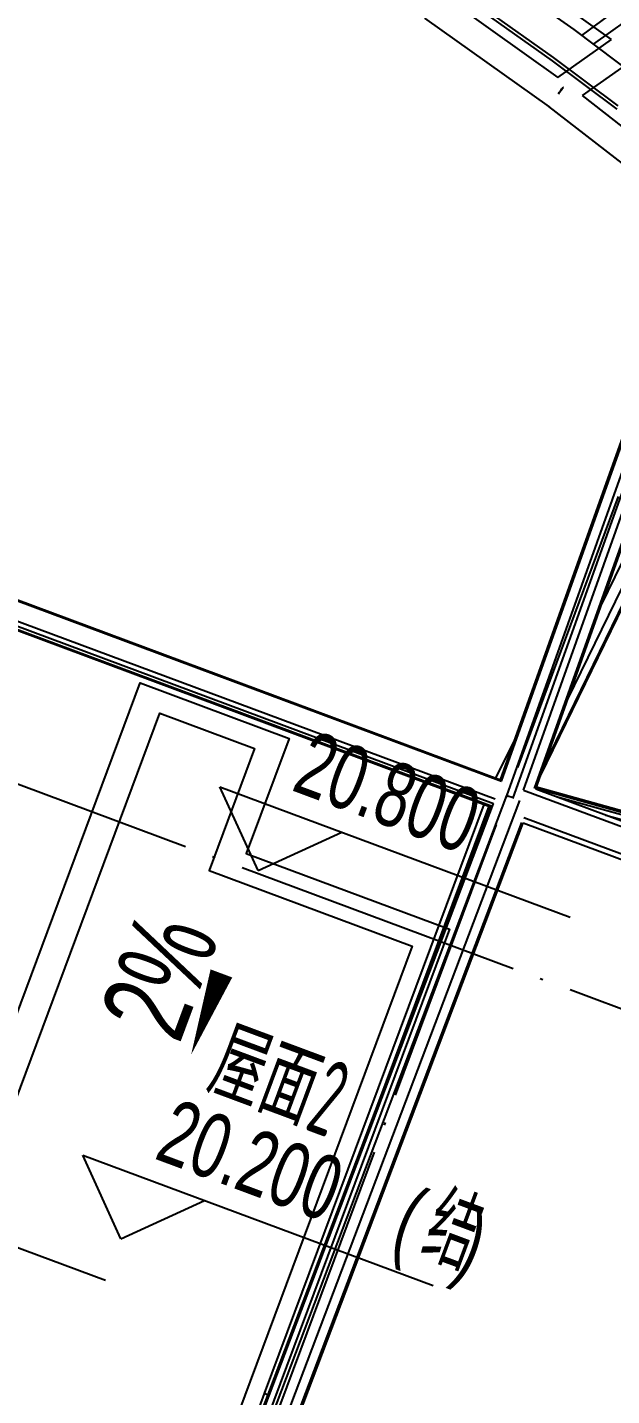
# Model space of a CAD drawing. Header units: millimetres. Extents: x 600121811 to 600690586, y 3472921280 to 3473279938.
# Drawn here: x 600385407 to 600389450, y 3473075845 to 3473085311 of the extents above; entities that cross this region are included whole.
import ezdxf

# ---------------------------------------------------------------- set-up
doc = ezdxf.new("R2010")
doc.units = ezdxf.units.MM
doc.header["$LTSCALE"] = 1000
doc.linetypes.add('AX-MALL-GIRD-200$0$DOTE', pattern=[2.42, 2, -0.2, 0.02, -0.2])
for name, color, linetype in [('AX-MALL-DIM-PGJ$0$A-Anno-Dims', 3, 'CONTINUOUS'), ('AX-MALL-DIM-PGJ$0$A-Anno-Note', 241, 'CONTINUOUS'), ('AX-MALL-GIRD-200$0$A-Grid', 222, 'AX-MALL-GIRD-200$0$DOTE'), ('AX-MALL-GJ-200$0$A-Anno-Note', 241, 'CONTINUOUS'), ('AX-MALL-WALL-GJ$0$A-Anno-Levl', 201, 'CONTINUOUS'), ('AX-MALL-WALL-GJ$0$A-Anno-Note', 241, 'CONTINUOUS'), ('AX-MALL-WALL-GJ$0$A-Detl-Patt', 8, 'CONTINUOUS'), ('AX-MALL-WALL-GJ$0$A-Detl-Thin', 131, 'CONTINUOUS'), ('AX-MALL-WALL-GJ$0$A-SEE', 254, 'CONTINUOUS'), ('AX-MALL-WALL-GJ$0$A-Wall-Fnsh', 152, 'CONTINUOUS'), ('AX-MALL-WALL-GJ$0$主梁', 30, 'CONTINUOUS')]:
    doc.layers.add(name, color=color, linetype=linetype)
doc.layers.add('AX-MALL-WALL-GJ$0$M-AUX-TO-ARCH', color=1, linetype='CONTINUOUS', plot=False)
doc.styles.add('AX-MALL-DIM-PGJ$0$_TCH_DIM', font='zy_en.shx', dxfattribs={"width": 0.7, "bigfont": 'zy_cn.shx'})
doc.styles.add('AX-MALL-WALL-GJ$0$_TCH_DIM', font='zy_en.shx', dxfattribs={"width": 0.7, "bigfont": 'zy_cn.shx'})
doc.styles.add('AX-MALL-WALL-GJ$0$STANDARD', font='GBENOR', dxfattribs={"bigfont": 'GBCBIG'})

# ---------------------------------------------------------------- blocks, each defined once
blk = doc.blocks.new('AX-MALL-GIRD-200')
at = {"layer": 'AX-MALL-GIRD-200$0$A-Grid'}
for p, q in [((600417374.6, 3473156901.2), (600378645.1, 3473052937.4)), ((600221348.7, 3473141169.5), (600579244.7, 3473007842.7))]:
    blk.add_line(p, q, dxfattribs=at)
blk = doc.blocks.new('AX-MALL-WALL-GJ$0$A$C5469763B')
at = {"layer": 'AX-MALL-WALL-GJ$0$A-Detl-Patt'}
for points in [[(-236483.9, 2426, 0.055992), (-115679.2, 1194.4, -0.091487), (-108806.4, 637.9, 0.199165), (-91862.7, 2851.9, -0.091487), (-85363.6, 5155.6, 0.010002), (-64059.8, 8992.3, -0.645417), (-62996.9, 7511.9), (-63092.4, 7346.4)], [(-236398.5, 2314.7, 0.055947), (-115669.1, 1094.9, -0.091487), (-108832.4, 541.4, 0.199165), (-91812.8, 2765.2, -0.091487), (-85347.9, 5056.8, 0.010002), (-64040.2, 8894.3, -0.645417), (-63083.5, 7561.9), (-63129, 7483.1), (-63042.4, 7433.1)], [(-236355.3, 2259.1, 0.055924), (-115664, 1045.2, -0.091487), (-108845.4, 493.1, 0.199165), (-91787.8, 2721.9, -0.091487), (-85340, 5007.4, 0.010002), (-64030.3, 8845.2, -0.645417), (-63126.8, 7586.9), (-63197.3, 7464.7), (-63067.4, 7389.7)], [(-236312.2, 2203.4, 0.055901), (-115658.9, 995.4, -0.091487), (-108858.4, 444.8, 0.199165), (-91762.8, 2678.6, -0.091487), (-85332.1, 4958.1, 0.010002), (-64020.5, 8796.2, -0.645417), (-63170.1, 7611.9), (-63265.6, 7446.4)]]:
    blk.add_lwpolyline(points, format="xyb", dxfattribs=at)
blk = doc.blocks.new('AX-MALL-WALL-GJ$0$A$C3841687A')
at = {"layer": 'AX-MALL-WALL-GJ$0$A-Detl-Patt'}
for points in [[(-180887.6, 7643.7, 0.00438), (-183821.3, 7017.8, -0.132355), (-210227, 8186.8, 0.014512), (-213586.2, 9146.9, 0.014239)], [(-181044.7, 7407.3, 0.004086), (-183777.9, 6822.6, -0.132355), (-210287.5, 7996.2, 0.012201), (-213098.9, 8813.8, 0.012201)]]:
    blk.add_lwpolyline(points, format="xyb", dxfattribs=at)
blk = doc.blocks.new('AX-MALL-WALL-GJ$0$fewrgerhgrhtrh')
at = {"layer": 'AX-MALL-WALL-GJ$0$主梁'}
for p, q in [((7924.8, 14318.2), (7062.8, 14550.2)), ((7668.9, 13942.8), (7924.8, 14318.2)), ((8127.5, 14260.4), (7870, 13882.8)), ((6840.6, 14165.3), (7668.9, 13942.8)), ((7685.5, 13731.2), (6662.9, 14006)), ((7728.9, 13891.3), (7726.7, 13892.3)), ((7870, 13882.8), (8722.4, 13615.1)), ((9072.3, 9162.6), (9005.5, 13878)), ((9120.1, 9164.3), (9053.3, 13879.7)), ((9166.9, 9239.6), (9101.2, 13879.4)), ((8727.9, 13403.7), (7681.5, 13732.4)), ((8993.9, 9251.2), (8936.2, 13322.2)), ((9003.5, 9243.6), (8945.8, 13318.4)), ((9234.1, 9276.2), (9178, 13227.7)), ((9243.6, 9276.2), (9187.6, 13224)), ((9224.5, 10622.8), (9466, 13115.3)), ((9234.3, 9930.6), (9540.1, 13086.4)), ((9241.2, 9441.1), (9592.5, 13066)), ((9242.2, 9372.2), (9599.9, 13063.1)), ((8989.6, 9557.5), (8957.3, 9251.2)), ((9243.4, 9291.2), (11787.6, 9508.3)), ((9243.5, 9281.7), (11789.4, 9498.9)), ((11787.2, 9483.2), (9404.4, 9276.2)), ((9760.3, 9276.2), (11718.3, 9446.3)), ((3825.2, 9251.2), (8993.9, 9251.2)), ((3825.2, 9243.6), (9003.5, 9243.6)), ((9166.9, 9239.6), (11833.3, 9239.6)), ((9243.6, 9276.2), (11833.3, 9276.2)), ((3825.2, 9113), (9004.6, 9113)), ((9022.7, 88.4), (9072.6, 9163.6)), ((9120.1, 9164.3), (9072.3, 9162.6)), ((9118.3, 88.4), (9168.2, 9163)), ((9120.1, 9164.3), (9120.2, 9164.3)), ((9120.4, 9164.3), (9120.1, 9164.3)), ((9120.4, 9164.3), (9120.6, 9164.3)), ((3825.2, 9080.5), (9004.5, 9080.5)), ((3825.2, 9058.9), (9004.3, 9058.9)), ((3825.2, 9051.2), (8994.8, 9051.2)), ((8945, 4702.3), (8947.4, 9051.2)), ((8945.7, 125), (8994.8, 9051.2)), ((8955.2, 115.5), (9004.5, 9080.5)), ((8982.8, 6873.1), (8984, 9051.2)), ((9186.1, 115.5), (9235.1, 9026.2)), ((9195.7, 125), (9244.6, 9026.2)), ((9235.3, 9062.9), (11833.3, 9062.9)), ((9244.6, 9026.2), (11833.3, 9026.2)), ((8954.5, 4702.2), (8945, 4702.3)), ((8945, 4702.2), (8954.5, 4702.2)), ((8945, 125), (8945, 4702.2)), ((8954.5, 4702.2), (8970.9, 4702.2)), ((8954.5, 4702.2), (8970.8, 4702.2)), ((8970.3, 4702.2), (8970.3, 4702.2))]:
    blk.add_line(p, q, dxfattribs=at)
at = {"layer": 'AX-MALL-WALL-GJ$0$主梁', "extrusion": (0, 0, -1)}
for centre, radius, start, end in [((-10365.1, 13120.3), 2749, 15.13929, 16.31119), ((-9994.9, 13116.1), 2394.9, 17.55069, 18.88669)]:
    blk.add_arc(centre, radius, start, end, dxfattribs=at)
blk = doc.blocks.new('AX-MALL-WALL-GJ$0$edhtrhrtjy')
at = {"layer": 'AX-MALL-WALL-GJ$0$A-Wall-Fnsh'}
for p, q in [((7723.7, 14314.6), (8228.4, 15091.9)), ((7820.1, 14286.8), (8334.7, 15049.7)), ((7658.8, 14333.1), (6843.8, 14550.1)), ((7593, 14103.5), (6785.5, 14318.5)), ((7593.2, 14079.4), (6785.7, 14294.4)), ((8200, 14173.4), (7658.8, 14333.1)), ((8129.3, 13945.2), (7593, 14103.5)), ((8129.5, 13921.1), (7593.2, 14079.4))]:
    blk.add_line(p, q, dxfattribs=at)
blk = doc.blocks.new('AX-MALL-WALL-GJ')
at = {"layer": 'AX-MALL-WALL-GJ$0$A-Anno-Levl'}
for p, q in [((600387004.1, 3473079478.5), (600386739.5, 3473080057.3)), ((600386739.5, 3473080057.3), (600389163.4, 3473079154.3)), ((600387004.1, 3473079478.5), (600387582.9, 3473079743.1)), ((600383523.1, 3473077547.5), (600385947, 3473076644.5)), ((600386054.9, 3473076930.5), (600385790.3, 3473077509.2)), ((600385790.3, 3473077509.2), (600388214.2, 3473076606.3)), ((600386054.9, 3473076930.5), (600386633.7, 3473077195.1))]:
    blk.add_line(p, q, dxfattribs=at)
at = {"layer": 'AX-MALL-WALL-GJ$0$A-Detl-Thin'}
for points in [[(600381625.6, 3473074258.5), (600382166.7, 3473075711), (600384040.9, 3473075012.8), (600386187.8, 3473080775.9), (600387218.6, 3473080391.9), (600386921.9, 3473079595.3), (600388327.9, 3473079071.7), (600386407.9, 3473073917.6), (600384908.2, 3473074476.3), (600384436.9, 3473073211.2)], [(600381882.9, 3473074376.1), (600382284.3, 3473075453.7), (600384158.5, 3473074755.5), (600386322.9, 3473080565.5), (600386978.8, 3473080321.1), (600386664.7, 3473079477.8), (600388070.7, 3473078954.1), (600386290.3, 3473074174.8), (600384790.6, 3473074733.5), (600384319.3, 3473073468.4)]]:
    blk.add_lwpolyline(points, close=True, dxfattribs=at)
at = {"layer": 'AX-MALL-WALL-GJ$0$A-Anno-Note', "rotation": 339.5681613098035}
blk.add_blockref('AX-MALL-WALL-GJ$0$A$C3841687A', (600557212.3, 3472995454.7), dxfattribs=at)
at = {"layer": 'AX-MALL-WALL-GJ$0$A-SEE'}
blk.add_blockref('AX-MALL-GIRD-200', (0, 0), dxfattribs=at)
at = {"layer": 'AX-MALL-WALL-GJ$0$A-Wall-Fnsh', "rotation": 339.5681613092246}
blk.add_blockref('AX-MALL-WALL-GJ$0$edhtrhrtjy', (600377009.6, 3473074537.4), dxfattribs=at)
at = {"layer": 'AX-MALL-WALL-GJ$0$M-AUX-TO-ARCH', "rotation": 339.5681613092246}
blk.add_blockref('AX-MALL-WALL-GJ$0$A$C5469763B', (600557212.3, 3472995454.7), dxfattribs=at)
at = {"layer": 'AX-MALL-WALL-GJ$0$主梁', "rotation": 339.5681613092246}
blk.add_blockref('AX-MALL-WALL-GJ$0$fewrgerhgrhtrh', (600377024.3, 3473074576.6), dxfattribs=at)
at = {"layer": 'AX-MALL-WALL-GJ$0$A-Anno-Note'}
for s, height, style, width, p in [('20.800', 446.25, 'AX-MALL-WALL-GJ$0$_TCH_DIM', 0.7, (600387225.3, 3473080036.6)), ('2', 525, 'AX-MALL-WALL-GJ$0$STANDARD', 0.6, (600387315.3, 3473077692.1)), ('20.200', 446.25, 'AX-MALL-WALL-GJ$0$_TCH_DIM', 0.7, (600386276.1, 3473077488.5)), ('(', 446.2, 'AX-MALL-WALL-GJ$0$_TCH_DIM', 0.7, (600387908.5, 3473076880.4)), ('结', 506.4, 'AX-MALL-WALL-GJ$0$_TCH_DIM', 0.7, (600388103.6, 3473076807.7)), (')', 446.2, 'AX-MALL-WALL-GJ$0$_TCH_DIM', 0.7, (600388345.4, 3473076717.6))]:
    blk.add_text(s, height=height, rotation=339.56816, dxfattribs=dict(at, style=style, width=width)).set_placement(p)
at = {"layer": 'AX-MALL-WALL-GJ$0$A-Anno-Note', "style": 'AX-MALL-WALL-GJ$0$STANDARD'}
blk.add_text('屋面', height=506.38, rotation=339.56816, dxfattribs=at).set_placement((600386624.5, 3473077949.5))
blk = doc.blocks.new('AX-MALL-DIM-PGJ')
at = {"layer": 'AX-MALL-DIM-PGJ$0$A-Anno-Dims'}
blk.add_lwpolyline([(600386827.1, 3473078973.5, 0, 0, 0), (600386540.4, 3473078204, 0, 160, 0), (600386749.9, 3473078766.2, 0, 0, 0)], format="xyseb", dxfattribs=at)
at = {"layer": 'AX-MALL-DIM-PGJ$0$A-Anno-Note', "style": 'AX-MALL-DIM-PGJ$0$_TCH_DIM', "width": 0.7}
blk.add_text('2%', height=595, rotation=69.56816, dxfattribs=at).set_placement((600386458.4, 3473078270.5))

msp = doc.modelspace()

# ---------------------------------------------------------------- block references
at = {"layer": 'AX-MALL-GJ-200$0$A-Anno-Note'}
for name in ['AX-MALL-WALL-GJ', 'AX-MALL-DIM-PGJ']:
    msp.add_blockref(name, (0, 0), dxfattribs=at)

doc.saveas('drawing.dxf')
